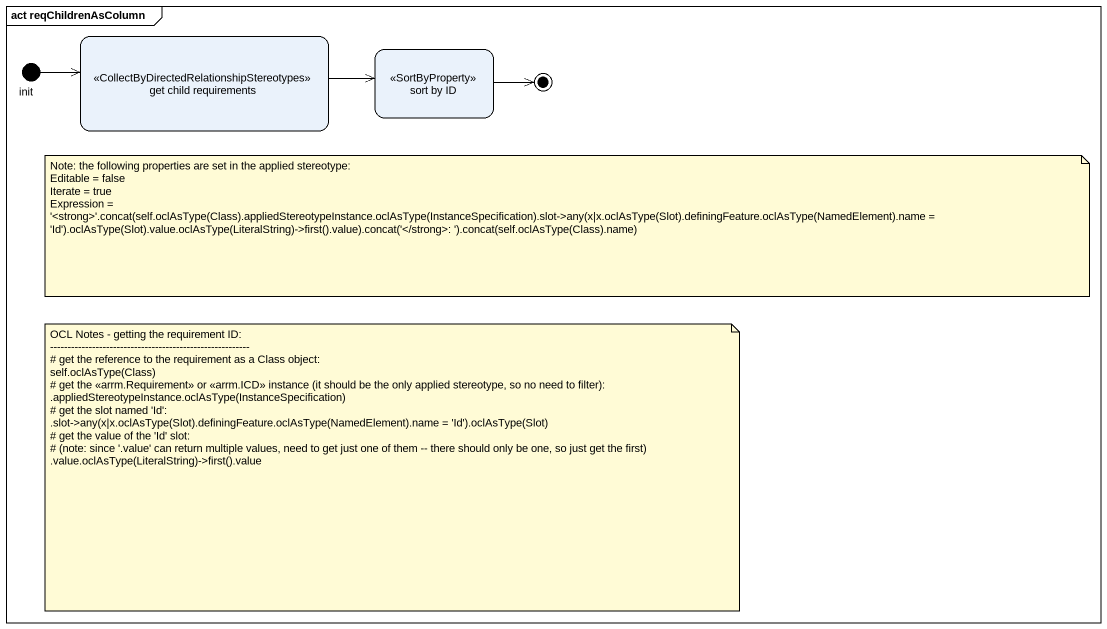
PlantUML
@startuml
mainframe act reqChildrenAsColumn
hide empty description
state "get child requirements" as get_child_requirements <<CollectByDirectedRelationshipStereotypes>>
state init <<start>>
state "sort by ID" as sort_by_ID <<SortByProperty>>
get_child_requirements -right-> sort_by_ID
init -right-> get_child_requirements
sort_by_ID -right-> [*]
note as N1
  Note: the following properties are set in the applied stereotype:
  Editable = false
  Iterate = true
  Expression =
  ~'<strong>'.concat(self.oclAsType(Class).appliedStereotypeInstance.oclAsType(InstanceSpecification).slot->any(x|x.oclAsType(Slot).definingFeature.oclAsType(NamedElement).name = 'Id').oclAsType(Slot).value.oclAsType(LiteralString)->first().value).concat('</strong>: ').concat(self.oclAsType(Class).name)
end note
note as N2
  OCL Notes - getting the requirement ID:
  ~--~--~--~--~--~--~--~--~--~--~--~--~--~--~--~--~--~--~--~--~--~--~--~--~--~--~--~---
  # get the reference to the requirement as a Class object:
  self.oclAsType(Class)
  # get the <<arrm.Requirement>> or <<arrm.ICD>> instance (it should be the only applied stereotype, so no need to filter):
  .appliedStereotypeInstance.oclAsType(InstanceSpecification)
  # get the slot named 'Id':
  .slot->any(x|x.oclAsType(Slot).definingFeature.oclAsType(NamedElement).name = 'Id').oclAsType(Slot)
  # get the value of the 'Id' slot:
  # (note: since '.value' can return multiple values, need to get just one of them -- there should only be one, so just get the first)
  .value.oclAsType(LiteralString)->first().value
end note
@enduml
